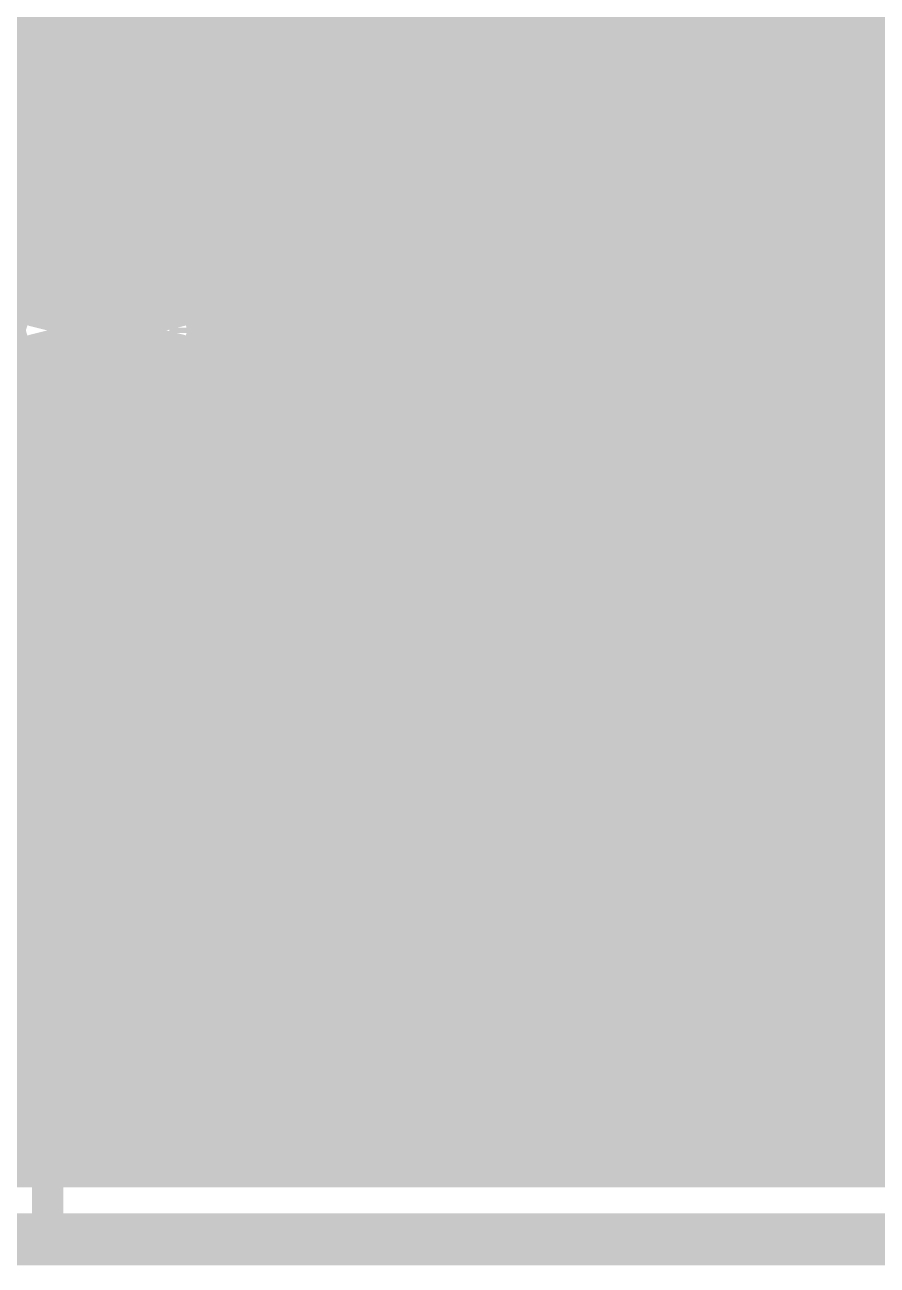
# Model space of a CAD drawing. Extents: x -7 to 100, y -42 to 30.
# Drawn here: x 64.37 to 68.54, y -0.13 to 5.94 of the extents above; entities that cross this region are included whole.
import ezdxf

# ---------------------------------------------------------------- set-up
doc = ezdxf.new("R2010")
doc.units = 0
doc.header["$MEASUREMENT"] = 0
doc.layers.get('0').update_dxf_attribs({"linetype": 'CONTINUOUS'})
for name, color, linetype in [('22-315-0_BOT', 7, 'CONTINUOUS'), ('22-315-0_DRD', 7, 'CONTINUOUS'), ('22-315-0_GND', 6, 'CONTINUOUS'), ('22-315-0_IN1', 4, 'CONTINUOUS'), ('22-315-0_SMB', 3, 'CONTINUOUS'), ('22-315-0_SMT', 5, 'CONTINUOUS'), ('22-315-0_SPB', 10, 'CONTINUOUS'), ('22-315-0_SSB', 9, 'CONTINUOUS'), ('22-315-0_SST', 12, 'CONTINUOUS'), ('22-315-0_TOP', 11, 'CONTINUOUS'), ('THRUHOLE_TAP', 15, 'CONTINUOUS')]:
    doc.layers.add(name, color=color, linetype=linetype)

# ---------------------------------------------------------------- blocks, each defined once
blk = doc.blocks.new('RECTANGLE_8')
blk.add_solid([(0.4826, 0.4064), (0.4826, -0.4064), (-0.4826, 0.4064), (-0.4826, -0.4064)])
blk = doc.blocks.new('ROUND_22')
at = {"const_width": 0.99949}
blk.add_lwpolyline([(-0.499744, 0, 1), (0.499744, 0, 1)], format="xyb", close=True, dxfattribs=at)
blk = doc.blocks.new('ROUND_72')
at = {"const_width": 1.30429}
blk.add_lwpolyline([(-0.652144, 0, 1), (0.652144, 0, 1)], format="xyb", close=True, dxfattribs=at)
blk = doc.blocks.new('ROUND_85')
at = {"const_width": 0.54991}
blk.add_lwpolyline([(-0.274954, 0, 1), (0.274954, 0, 1)], format="xyb", close=True, dxfattribs=at)

msp = doc.modelspace()

# ---------------------------------------------------------------- linework, layer by layer
at = {"layer": '22-315-0_BOT'}
for points, const_width in [([(66.2686, 11.1887), (66.2686, 1.0922)], 0.254), ([(66.4972, 11.1887), (66.4972, 1.0922)], 0.254), ([(72.39, 10.795), (70.612, 10.795), (68.326, 8.509), (68.326, 6.604), (67.3608, 5.6388), (67.31, 5.6388)], 0.2032), ([(66.4972, 6.3246), (66.4972, 4.9022)], 0.254), ([(66.4972, 5.8674), (66.0908, 5.8674)], 0.254), ([(66.4972, 5.6388), (66.09842, 5.6388)], 0.254), ([(67.31, 5.6388), (67.31, 3.8862)], 0.2032), ([(66.4972, 5.4102), (66.0654, 5.4102)], 0.254), ([(66.04, 5.31876), (66.04, 3.5687)], 0.254), ([(66.4972, 5.1816), (65.9892, 5.1816)], 0.254), ([(66.4972, 4.953), (65.85966, 4.953)], 0.254), ([(65.8114, 4.88696), (65.8114, 4.00304)], 0.254), ([(66.9036, 4.9022), (66.4972, 4.9022)], 0.254), ([(66.7258, 4.9022), (66.7258, 4.6228)], 0.254), ([(66.9036, 4.9022), (66.9036, 4.6228)], 0.254), ([(66.9036, 4.7244), (65.65646, 4.7244)], 0.254), ([(65.5828, 4.6609), (65.5828, 4.22656)], 0.254), ([(66.9036, 4.6228), (66.4972, 4.6228)], 0.254), ([(66.4972, 4.6228), (66.4972, 3.2004)], 0.254), ([(66.4972, 4.4958), (65.30086, 4.4958)], 0.254), ([(65.3542, 4.51866), (65.3542, 4.3688)], 0.254), ([(66.4972, 4.2672), (65.52946, 4.2672)], 0.254), ([(66.4972, 4.0386), (65.78092, 4.0386)], 0.254), ([(66.4972, 3.81), (65.9384, 3.81)], 0.254), ([(66.4972, 3.5814), (66.03492, 3.5814)], 0.254), ([(66.4972, 3.3528), (66.08826, 3.3528)], 0.254), ([(66.4972, 3.1496), (66.4972, 1.7272)], 0.254), ([(66.4972, 3.1242), (66.09842, 3.1242)], 0.254), ([(66.4972, 2.8956), (66.07048, 2.8956)], 0.254), ([(66.04, 2.77876), (66.04, 1.0922)], 0.254), ([(66.4972, 2.667), (65.99936, 2.667)], 0.254), ([(12.60602, 2.54), (12.60602, 1.10998), (13.081, 0.635), (66.802, 0.635), (67.31, 1.143), (67.31, 2.4638)], 0.3048), ([(69.215, 2.4638), (67.31, 2.4638)], 0.3048), ([(66.4972, 2.4384), (65.87744, 2.4384)], 0.254), ([(65.8114, 2.34696), (65.8114, 1.0922)], 0.254), ([(66.4972, 2.2098), (65.6844, 2.2098)], 0.254), ([(65.5828, 2.1209), (65.5828, 1.0922)], 0.254), ([(68.4022, 2.0066), (68.1228, 2.0066)], 0.254), ([(68.1228, 2.0066), (68.1228, 1.7272)], 0.254), ([(68.326, 2.0066), (68.326, 0.46736)], 0.254), ([(68.4022, 2.0066), (68.4022, 1.7272)], 0.254), ([(65.3542, 1.97866), (65.3542, 1.0922)], 0.254), ([(66.4972, 1.9812), (65.35674, 1.9812)], 0.254), ([(68.4022, 1.9812), (68.1228, 1.9812)], 0.254), ([(64.4398, 1.88722), (64.4398, 1.0922)], 0.254), ([(65.1256, 1.8923), (65.1256, 1.0922)], 0.254), ([(64.6684, 1.84912), (64.6684, 1.0922)], 0.254), ([(64.897, 1.85166), (64.897, 1.0922)], 0.254), ([(66.4972, 1.7526), (53.5178, 1.7526)], 0.254), ([(66.8528, 1.7272), (66.4972, 1.7272)], 0.254), ([(66.7258, 1.7272), (66.7258, 1.20396)], 0.254), ([(66.8528, 1.7272), (66.8528, 1.33096)], 0.254), ([(67.7672, 1.7272), (67.7672, 1.143)], 0.254), ([(68.1228, 1.7272), (67.7672, 1.7272)], 0.254), ([(67.8688, 1.7272), (67.8688, 0.46736)], 0.254), ([(68.0974, 1.7272), (68.0974, 0.46736)], 0.254), ([(68.4022, 1.7526), (68.1228, 1.7526)], 0.254), ([(69.12864, 1.7272), (68.4022, 1.7272)], 0.254), ([(68.5546, 1.7272), (68.5546, 0.46736)], 0.254), ([(66.8528, 1.524), (40.16502, 1.524)], 0.254), ([(69.05498, 1.524), (67.7672, 1.524)], 0.254), ([(66.8528, 1.33096), (66.6115, 1.0922)], 0.254), ([(66.8147, 1.2954), (40.07612, 1.2954)], 0.254), ([(69.0499, 1.2954), (67.7672, 1.2954)], 0.254), ([(66.6115, 1.0922), (39.88308, 1.0922)], 0.254), ([(69.12864, 1.0668), (67.75958, 1.0668)], 0.254), ([(67.63258, 0.82042), (67.27952, 0.46736)], 0.254), ([(67.6402, 0.8255), (67.6402, 0.46736)], 0.254), ([(69.33438, 0.8382), (67.65036, 0.8382)], 0.254), ([(79.3623, 0.6096), (67.42176, 0.6096)], 0.254), ([(67.4116, 0.5969), (67.4116, 0.46736)], 0.254), ([(83.6422, 0.48768), (67.27952, 0.46736)], 0.254)]:
    msp.add_lwpolyline(points, dxfattribs=dict(at, const_width=const_width))
at = {"layer": '22-315-0_BOT', "const_width": 0.254}
for points in [[(66.10096, 5.715, 0.4142136), (64.77, 7.04596)], [(65.1637, 4.445, 0.3286705), (66.09842, 5.715)], [(63.5, 5.31876, 0.2462906), (64.37376, 4.445)], [(64.37376, 4.445, 0.2467747), (63.49928, 3.56892)], [(66.10096, 3.175, 0.3286704), (65.1637, 4.445)], [(64.77, 1.84404, 0.4142136), (66.10096, 3.175)], [(63.5, 2.77876, 0.3281646), (64.77, 1.84404)], [(67.63258, 0.82042, 0.1989124), (67.7662, 1.143)], [(67.63258, 0.82042, 0.1989124), (67.7662, 1.143)]]:
    msp.add_lwpolyline(points, format="xyb", dxfattribs=at)
at = {"layer": '22-315-0_DRD', "const_width": 0.254}
for points in [[(0, 0), (-7.00024, 0), (-7.00024, 29.99994), (99.9998, 29.99994), (99.9998, 0), (0, 0)], [(64.77, 6.35), (64.135, 5.715)], [(65.405, 5.715), (64.77, 6.35)], [(64.135, 5.715), (64.77, 5.08)], [(64.77, 5.08), (65.405, 5.715)], [(64.77, 3.81), (64.135, 3.175)], [(65.405, 3.175), (64.77, 3.81)], [(64.135, 3.175), (64.77, 2.54)], [(64.77, 2.54), (65.405, 3.175)]]:
    msp.add_lwpolyline(points, dxfattribs=at)
at = {"layer": '22-315-0_GND', "const_width": 0.254}
msp.add_lwpolyline([(0, 0), (-7.00024, 0), (-7.00024, 29.99994), (99.9998, 29.99994), (99.9998, 0), (0, 0)], dxfattribs=at)
at = {"layer": '22-315-0_IN1', "const_width": 0.254}
for points in [[(66.1162, 29.337), (66.1162, 0.508)], [(66.3448, 29.337), (66.3448, 0.508)], [(66.5734, 9.7917), (66.5734, 0.508)], [(68.1736, 9.6139), (68.1736, 0.508)], [(68.4022, 9.50214), (68.4022, 0.508)], [(68.6308, 9.48182), (68.6308, 0.508)], [(67.945, 8.01116), (67.945, 0.508)], [(66.802, 7.80288), (66.802, 0.508)], [(67.7164, 7.7089), (67.7164, 0.508)], [(67.0306, 7.63524), (67.0306, 0.508)], [(67.4878, 7.59714), (67.4878, 0.508)], [(67.2592, 7.57682), (67.2592, 0.508)], [(86.69528, 5.9944), (66.07048, 5.9944)], [(86.72576, 5.7658), (66.09842, 5.7658)], [(86.85022, 5.5372), (66.08826, 5.5372)], [(87.21344, 5.3086), (66.03492, 5.3086)], [(75.74788, 5.08), (65.9384, 5.08)], [(65.8876, 4.99364), (65.8876, 3.89636)], [(75.58024, 4.8514), (65.78092, 4.8514)], [(65.659, 4.7244), (65.659, 4.16306)], [(70.22338, 4.6228), (65.52946, 4.6228)], [(65.4304, 4.5593), (65.4304, 4.32816)], [(65.2018, 4.4577), (65.2018, 4.4323)], [(70.01764, 4.3942), (65.30086, 4.3942)], [(69.9389, 4.1656), (65.65646, 4.1656)], [(69.94398, 3.937), (65.85966, 3.937)], [(70.03288, 3.7084), (65.9892, 3.7084)], [(70.26402, 3.4798), (66.0654, 3.4798)], [(79.96936, 3.2512), (66.09842, 3.2512)], [(79.98206, 3.0226), (66.0908, 3.0226)], [(80.08112, 2.794), (66.04508, 2.794)], [(80.34274, 2.5654), (65.9511, 2.5654)], [(65.8876, 2.45364), (65.8876, 0.508)], [(94.74962, 2.3368), (65.80124, 2.3368)], [(65.659, 2.1844), (65.659, 0.508)], [(95.13316, 2.1082), (65.56502, 2.1082)], [(65.4304, 2.0193), (65.4304, 0.508)], [(64.46774, 1.8796), (62.53226, 1.8796)], [(64.2874, 1.93548), (64.2874, 0.508)], [(69.24294, 1.8796), (65.07226, 1.8796)], [(65.2018, 1.9177), (65.2018, 0.508)], [(64.516, 1.86944), (64.516, 0.508)], [(64.7446, 1.84404), (64.7446, 0.508)], [(64.9732, 1.85928), (64.9732, 0.508)], [(69.09308, 1.651), (52.73802, 1.651)], [(69.04228, 1.4224), (52.74056, 1.4224)], [(69.07276, 1.1938), (52.66436, 1.1938)], [(69.19722, 0.9652), (52.45608, 0.9652)], [(69.56044, 0.7366), (29.1338, 0.7366)], [(75.82916, 0.508), (29.464, 0.508)]]:
    msp.add_lwpolyline(points, dxfattribs=at)
for points in [[(66.10096, 5.715, 0.4142136), (64.77, 7.04596)], [(65.1637, 4.445, 0.3286705), (66.09842, 5.715)], [(66.10096, 3.175, 0.3286704), (65.1637, 4.445)], [(64.77, 1.84404, 0.4142136), (66.10096, 3.175)], [(63.5, 2.77876, 0.3281646), (64.77, 1.84404)]]:
    msp.add_lwpolyline(points, format="xyb", dxfattribs=at)
at = {"layer": '22-315-0_SSB', "const_width": 0.1524}
for points in [[(68.1355, 7.8105), (68.1355, 4.8895), (66.4972, 4.8895), (66.4972, 7.8105), (68.1355, 7.8105)], [(70.0405, 7.8105), (70.0405, 4.8895), (68.4022, 4.8895), (68.4022, 7.8105), (70.0405, 7.8105)], [(68.1355, 4.6355), (68.1355, 1.7145), (66.4972, 1.7145), (66.4972, 4.6355), (68.1355, 4.6355)], [(70.0405, 4.6355), (70.0405, 1.7145), (68.4022, 1.7145), (68.4022, 4.6355), (70.0405, 4.6355)], [(65.35166, 0.40894), (65.35166, 1.42494), (65.47104, 1.25476)], [(65.95364, 0.40894), (66.42862, 0.40894), (65.95364, 1.08712), (65.95364, 1.25476), (66.01206, 1.42494), (66.36766, 1.42494), (66.42862, 1.25476)], [(67.26682, 0.91694), (66.91122, 0.91694), (66.79184, 1.08712), (66.79184, 1.25476), (66.91122, 1.42494), (67.26682, 1.42494), (67.26682, 0.40894)], [(68.07962, 0.40894), (68.19646, 0.57912), (68.25742, 0.74676), (68.25742, 1.08712), (68.19646, 1.25476), (68.07962, 1.42494), (67.96024, 1.42494), (67.84086, 1.25476), (67.78244, 1.08712), (67.78244, 0.74676), (67.84086, 0.57912), (67.96024, 0.40894), (68.07962, 0.40894)], [(66.96964, 0.91694), (66.79184, 0.40894)], [(65.23482, 0.40894), (65.47104, 0.40894)]]:
    msp.add_lwpolyline(points, dxfattribs=at)
at = {"layer": '22-315-0_SST', "const_width": 0.1524}
for points in [[(64.48044, 0.02032), (59.97956, 0.02032), (54.58968, 0.02032), (54.58968, 8.86968), (56.73852, 8.86968)], [(67.71894, 8.86968), (69.87032, 8.86968), (69.87032, 0.02032), (64.48044, 0.02032), (64.48044, 0.67056), (69.42074, 0.67056), (68.81876, 1.27), (68.81876, 7.62)], [(64.65062, 5.83438), (64.44996, 6.03504), (64.44996, 5.39496), (64.65062, 5.59562), (64.65062, 5.83438), (64.88938, 5.83438), (65.09004, 6.03504), (64.44996, 6.03504)], [(65.09004, 6.03504), (65.09004, 5.39496)], [(64.88938, 5.83438), (64.88938, 5.59562), (65.09004, 5.39496), (64.44996, 5.39496)], [(64.65062, 5.59562), (64.88938, 5.59562)], [(64.65062, 3.29438), (64.44996, 3.49504), (64.44996, 2.85496), (64.65062, 3.05562), (64.65062, 3.29438), (64.88938, 3.29438), (65.09004, 3.49504), (64.44996, 3.49504)], [(65.09004, 3.49504), (65.09004, 2.85496)], [(64.88938, 3.29438), (64.88938, 3.05562), (65.09004, 2.85496), (64.44996, 2.85496)], [(64.65062, 3.05562), (64.88938, 3.05562)], [(68.81876, 1.27), (64.48044, 1.27), (64.48044, 0.67056)]]:
    msp.add_lwpolyline(points, dxfattribs=at)
at = {"layer": '22-315-0_TOP'}
for points, const_width in [([(62.484, 17.272), (62.611, 17.272), (62.738, 17.145), (62.738, 16.764), (63.754, 15.748), (63.754, 13.97), (65.786, 11.938), (65.786, 6.985), (66.421, 6.35), (66.421, 4.699), (69.723, 1.397)], 0.2032), ([(61.05652, 11.3538), (61.05652, 12.41552), (61.341, 12.7), (64.135, 12.7), (65.024, 11.811), (65.024, 5.969), (64.77, 5.715)], 0.2032), ([(64.77, 3.175), (64.77, 2.921), (63.5, 1.651), (57.912, 1.651), (57.404, 2.159), (57.404, 5.334), (60.55614, 8.48614), (60.55614, 11.3538)], 0.2032), ([(66.92392, 10.4394), (66.92392, 4.87934)], 0.254), ([(67.15252, 10.4394), (67.15252, 4.65074)], 0.254), ([(67.38112, 10.4394), (67.38112, 4.42214)], 0.254), ([(67.60972, 10.4394), (67.60972, 4.19354)], 0.254), ([(67.83832, 10.4394), (67.83832, 3.96494)], 0.254), ([(68.58, 10.16), (68.58, 4.953), (69.469, 4.064), (70.612, 4.064)], 0.635), ([(67.8815, 9.9441), (67.8815, 4.953), (66.9036, 4.953)], 0.254), ([(66.9036, 6.35), (66.9036, 4.89966)], 0.254), ([(67.8815, 5.8674), (66.9036, 5.8674)], 0.254), ([(67.8815, 5.6388), (66.9036, 5.6388)], 0.254), ([(67.8815, 5.4102), (66.9036, 5.4102)], 0.254), ([(67.8815, 5.1816), (66.9036, 5.1816)], 0.254), ([(65.9384, 4.9784), (65.9384, 4.699)], 0.254), ([(66.9036, 4.89966), (69.67474, 2.12598)], 0.254), ([(65.78092, 4.77266), (65.78092, 4.1148)], 0.254), ([(65.9384, 4.7244), (65.73266, 4.7244)], 0.254), ([(67.9196, 4.7244), (67.07886, 4.7244)], 0.254), ([(65.55232, 4.57708), (65.55232, 4.31292)], 0.254), ([(65.98158, 4.4958), (65.4177, 4.4958)], 0.254), ([(68.05168, 4.4958), (67.30746, 4.4958)], 0.254), ([(66.00952, 4.44754), (66.00952, 3.78206)], 0.254), ([(68.06692, 4.47802), (68.06692, 3.73634)], 0.254), ([(68.09232, 4.45262), (68.96862, 3.57632)], 0.254), ([(66.08064, 4.35864), (68.99402, 1.44272)], 0.254), ([(66.16954, 4.2672), (65.61582, 4.2672)], 0.254), ([(68.27774, 4.2672), (67.53606, 4.2672)], 0.254), ([(68.29552, 4.24942), (68.29552, 3.50774)], 0.254), ([(66.23812, 4.19862), (66.23812, 0.381)], 0.254), ([(66.39814, 4.0386), (65.84696, 4.0386)], 0.254), ([(68.50634, 4.0386), (67.76466, 4.0386)], 0.254), ([(68.52412, 4.02082), (68.52412, 3.27914)], 0.254), ([(66.46672, 3.97002), (66.46672, 0.381)], 0.254), ([(66.62674, 3.81), (65.99682, 3.81)], 0.254), ([(68.73494, 3.81), (67.99326, 3.81)], 0.254), ([(66.69532, 3.74142), (66.69532, 0.381)], 0.254), ([(66.85534, 3.5814), (66.08826, 3.5814)], 0.254), ([(68.96354, 3.5814), (68.22186, 3.5814)], 0.254), ([(66.92392, 3.51282), (66.92392, 0.381)], 0.254), ([(67.08394, 3.3528), (66.13906, 3.3528)], 0.254), ([(70.44436, 3.3528), (68.45046, 3.3528)], 0.254), ([(67.15252, 3.28422), (67.15252, 0.381)], 0.254), ([(67.31254, 3.1242), (66.14922, 3.1242)], 0.254), ([(67.38112, 3.05562), (67.38112, 0.381)], 0.254), ([(67.54114, 2.8956), (66.12128, 2.8956)], 0.254), ([(67.60972, 2.82702), (67.60972, 0.381)], 0.254), ([(67.76974, 2.667), (66.0527, 2.667)], 0.254), ([(66.00952, 2.5654), (66.00952, 0.381)], 0.254), ([(67.83832, 2.59842), (67.83832, 0.381)], 0.254), ([(67.99834, 2.4384), (65.9384, 2.4384)], 0.254), ([(68.06692, 2.36982), (68.06692, 0.381)], 0.254), ([(68.22694, 2.2098), (65.75806, 2.2098)], 0.254), ([(65.78092, 2.23266), (65.78092, 0.381)], 0.254), ([(68.29552, 2.14122), (68.29552, 0.381)], 0.254), ([(65.55232, 2.03708), (65.55232, 0.381)], 0.254), ([(68.45554, 1.9812), (65.46342, 1.9812)], 0.254), ([(65.32372, 1.91008), (65.32372, 0.381)], 0.254), ([(68.52412, 1.91262), (68.52412, 0.381)], 0.254), ([(64.38138, 1.84912), (63.84544, 1.31572)], 0.254), ([(64.40932, 1.8415), (64.40932, 0.381)], 0.254), ([(65.09512, 1.83134), (65.09512, 0.381)], 0.254), ([(64.63792, 1.80086), (64.63792, 0.381)], 0.254), ([(64.86652, 1.79578), (64.86652, 0.381)], 0.254), ([(68.68414, 1.7526), (64.28486, 1.7526)], 0.254), ([(68.91274, 1.524), (64.05626, 1.524)], 0.254), ([(68.9991, 1.2954), (63.82512, 1.2954)], 0.254), ([(69.07022, 1.0668), (51.81854, 1.0668)], 0.254), ([(69.25056, 0.8382), (51.81854, 0.8382)], 0.254), ([(82.28838, 0.6096), (38.2905, 0.6096)], 0.254), ([(94.59976, 0.381), (5.70484, 0.381)], 0.254)]:
    msp.add_lwpolyline(points, dxfattribs=dict(at, const_width=const_width))
at = {"layer": '22-315-0_TOP', "const_width": 0.254}
for points in [[(65.31102, 4.445, 0.1525624), (65.93774, 4.97881)], [(67.8815, 4.953, 0.1989124), (68.08608, 4.45908)], [(65.9384, 4.699, 0.1989124), (66.07975, 4.35775)], [(66.15176, 3.175, 0.3006143), (65.31102, 4.445)], [(64.77, 1.79324, 0.4142136), (66.15176, 3.175)], [(64.38138, 1.84912, 0.0714004), (64.77, 1.79334)]]:
    msp.add_lwpolyline(points, format="xyb", dxfattribs=at)

# ---------------------------------------------------------------- block references
at = {"layer": '22-315-0_BOT'}
for name, p in [('ROUND_22', (64.77, 5.715)), ('RECTANGLE_8', (67.31, 5.6388)), ('RECTANGLE_8', (67.31, 3.8862)), ('ROUND_22', (64.77, 3.175)), ('RECTANGLE_8', (67.31, 2.4638))]:
    msp.add_blockref(name, p, dxfattribs=at)
at = {"layer": '22-315-0_GND'}
for p in [(64.77, 5.715), (64.77, 3.175)]:
    msp.add_blockref('ROUND_72', p, dxfattribs=at)
at = {"layer": '22-315-0_IN1'}
for p in [(64.77, 5.715), (64.77, 3.175)]:
    msp.add_blockref('ROUND_22', p, dxfattribs=at)
at = {"layer": '22-315-0_SMB'}
for name, p in [('ROUND_22', (64.77, 5.715)), ('RECTANGLE_8', (67.31, 5.6388)), ('RECTANGLE_8', (67.31, 3.8862)), ('ROUND_22', (64.77, 3.175)), ('RECTANGLE_8', (67.31, 2.4638))]:
    msp.add_blockref(name, p, dxfattribs=at)
at = {"layer": '22-315-0_SMT'}
for p in [(64.77, 5.715), (64.77, 3.175)]:
    msp.add_blockref('ROUND_22', p, dxfattribs=at)
at = {"layer": '22-315-0_SPB'}
for p in [(67.31, 5.6388), (67.31, 3.8862), (67.31, 2.4638)]:
    msp.add_blockref('RECTANGLE_8', p, dxfattribs=at)
at = {"layer": '22-315-0_TOP'}
for p in [(64.77, 5.715), (64.77, 3.175)]:
    msp.add_blockref('ROUND_22', p, dxfattribs=at)
at = {"layer": 'THRUHOLE_TAP'}
for p in [(64.77, 5.715), (64.77, 3.175)]:
    msp.add_blockref('ROUND_85', p, dxfattribs=at)

doc.saveas('drawing.dxf')
